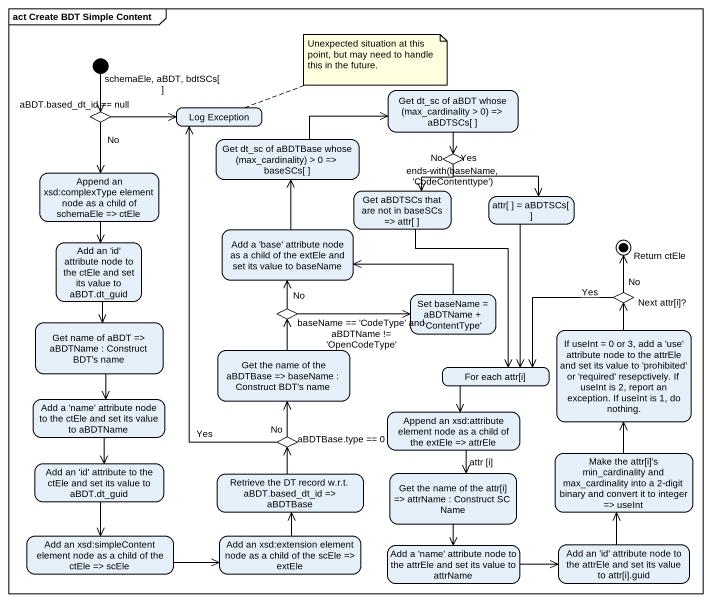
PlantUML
@startuml
mainframe act Create BDT Simple Content
hide empty description
state "aBDT.based_dt_id == null" as aBDT_based_dt_id_null <<choice>>
state "Log Exception" as Log_Exception
state "Get dt_sc of aBDT whose (max_cardinality > 0) => aBDTSCs[ ]" as Get_dt_sc_of_aBDT_whose_max
state "Get dt_sc of aBDTBase whose (max_cardinality) > 0 => baseSCs[ ]" as Get_dt_sc_of_aBDTBase_whose
state "ends-with(baseName, 'CodeContenttype')" as ends_with_baseName <<choice>>
state "Append an xsd:complexType element node as a child of schemaEle => ctEle" as Append_an_xsd_complexType
state "Get aBDTSCs that are not in baseSCs => attr[ ]" as Get_aBDTSCs_that_are_not_in
state "attr[ ] = aBDTSCs[ ]" as attr_aBDTSCs
state "Add a 'base' attribute node as a child of the extEle and set its value to baseName" as Add_a_base_attribute_node
state "Add an 'id' attribute node to the ctEle and set its value to aBDT.dt_guid" as Add_an_id_attribute_node_to
state "Return ctEle" as Return_ctEle <<end>>
state "baseName == 'CodeType' and aBDTName != 'OpenCodeType'" as baseName_CodeType_and <<choice>>
state "Set baseName = aBDTName + 'ContentType'" as Set_baseName_aBDTName
state "Next attr[i]?" as Next_attr_i <<choice>>
state "Get name of aBDT => aBDTName : Construct BDT's name" as Get_name_of_aBDT_aBDTName
state "Get the name of the aBDTBase => baseName : Construct BDT's name" as Get_the_name_of_the
state "If useInt = 0 or 3, add a 'use' attribute node to the attrEle and set its value to 'prohibited' or 'required' resepctively. If useInt is 2, report an exception. If useInt is 1, do nothing." as If_useInt_0_or_3_add_a_use
state "For each attr[i]" as For_each_attr_i
state "Add a 'name' attribute node to the ctEle and set its value to aBDTName" as Add_a_name_attribute_node
state "Append an xsd:attribute element node as a child of the extEle => attrEle" as Append_an_xsd_attribute
state "Add an 'id' attribute to the ctEle and set its value to aBDT.dt_guid" as Add_an_id_attribute_to_the
state "aBDTBase.type == 0" as aBDTBase_type_0 <<choice>>
state "Make the attr[i]'s min_cardinality and max_cardinality into a 2-digit binary and convert it to integer => useInt" as Make_the_attr_i_s_min
state "Retrieve the DT record w.r.t. aBDT.based_dt_id => aBDTBase" as Retrieve_the_DT_record_w_r
state "Get the name of the attr[i] => attrName : Construct SC Name" as Get_the_name_of_the_attr_i
state "Add an xsd:simpleContent element node as a child of the ctEle => scEle" as Add_an_xsd_simpleContent
state "Add an xsd:extension element node as a child of the scEle => extEle" as Add_an_xsd_extension
state "Add a 'name' attribute node to the attrEle and set its value to attrName" as Add_a_name_attribute_node_2
state "Add an 'id' attribute node to the attrEle and set its value to attr[i].guid" as Add_an_id_attribute_node_to_2
[*] --> aBDT_based_dt_id_null : schemaEle, aBDT, bdtSCs[ ]
aBDT_based_dt_id_null -right-> Log_Exception
aBDT_based_dt_id_null --> Append_an_xsd_complexType : No
Get_dt_sc_of_aBDT_whose_max --> ends_with_baseName
Get_dt_sc_of_aBDTBase_whose -right-> Get_dt_sc_of_aBDT_whose_max
ends_with_baseName --> Get_aBDTSCs_that_are_not_in : No
ends_with_baseName --> attr_aBDTSCs : Yes
Append_an_xsd_complexType --> Add_an_id_attribute_node_to
Get_aBDTSCs_that_are_not_in --> For_each_attr_i
attr_aBDTSCs --> For_each_attr_i
Add_a_base_attribute_node -up-> Get_dt_sc_of_aBDTBase_whose
Add_an_id_attribute_node_to --> Get_name_of_aBDT_aBDTName
baseName_CodeType_and -up-> Add_a_base_attribute_node : No
baseName_CodeType_and -right-> Set_baseName_aBDTName
Set_baseName_aBDTName -left-> Add_a_base_attribute_node
Next_attr_i -up-> Return_ctEle : No
Next_attr_i --> For_each_attr_i : Yes
Get_name_of_aBDT_aBDTName --> Add_a_name_attribute_node
Get_the_name_of_the -up-> baseName_CodeType_and
If_useInt_0_or_3_add_a_use -up-> Next_attr_i
For_each_attr_i --> Append_an_xsd_attribute
Add_a_name_attribute_node --> Add_an_id_attribute_to_the
Append_an_xsd_attribute --> Get_the_name_of_the_attr_i : attr [i]
Add_an_id_attribute_to_the --> Add_an_xsd_simpleContent
aBDTBase_type_0 -up-> Log_Exception : Yes
aBDTBase_type_0 -up-> Get_the_name_of_the : No
Make_the_attr_i_s_min -up-> If_useInt_0_or_3_add_a_use
Retrieve_the_DT_record_w_r -up-> aBDTBase_type_0
Get_the_name_of_the_attr_i --> Add_a_name_attribute_node_2
Add_an_xsd_simpleContent -right-> Add_an_xsd_extension
Add_an_xsd_extension -up-> Retrieve_the_DT_record_w_r
Add_a_name_attribute_node_2 -right-> Add_an_id_attribute_node_to_2
Add_an_id_attribute_node_to_2 -up-> Make_the_attr_i_s_min
note right of Log_Exception : Unexpected situation at this point, but may need to handle this in the future.
@enduml
